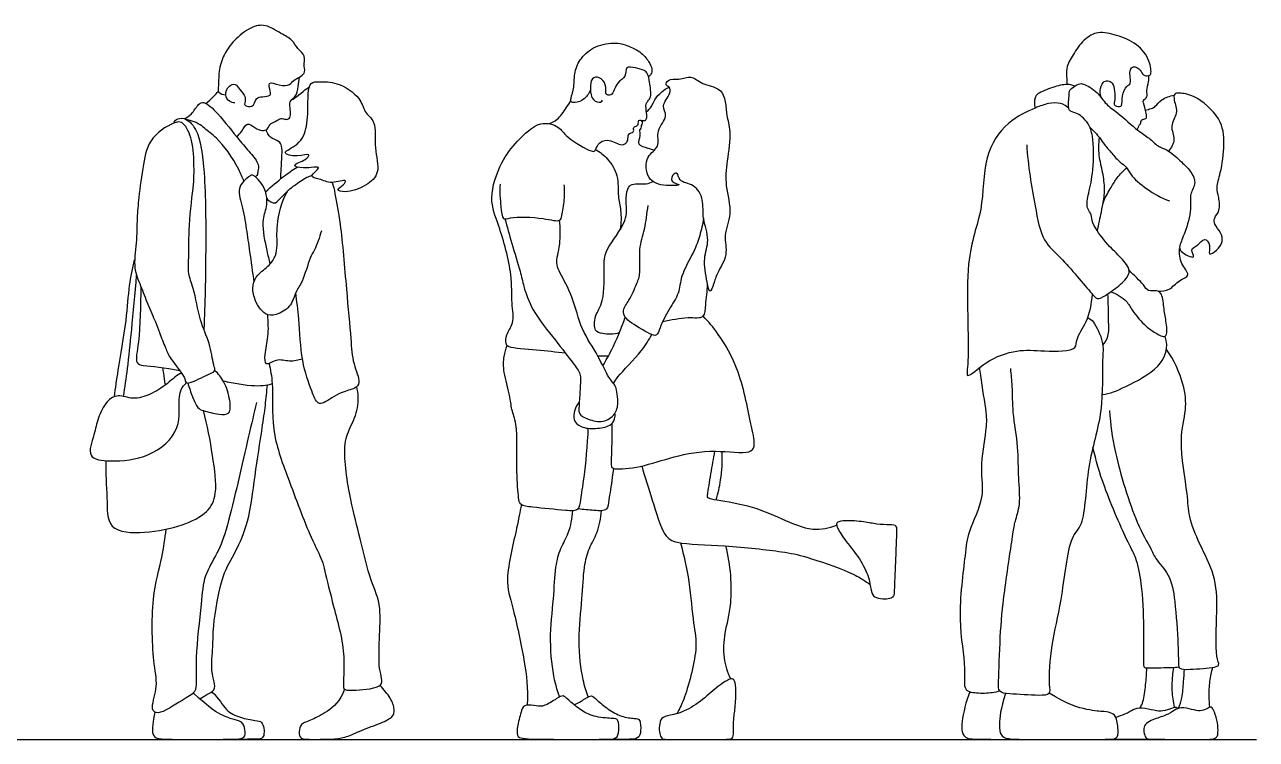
# Model space of a CAD drawing. Header units: millimetres. Extents: x 71.6 to 121.6, y 1.1 to 34.5.
# Drawn here: x 110 to 113.129, y 17.909 to 19.724 of the extents above; entities that cross this region are included whole.
import ezdxf

# ---------------------------------------------------------------- set-up
doc = ezdxf.new("R2010")
doc.units = ezdxf.units.MM

msp = doc.modelspace()

# ---------------------------------------------------------------- linework, layer by layer
msp.add_lwpolyline([(107.9471, 17.9088), (113.1287, 17.9088)])
for points, knots in [([(110.534, 19.5253), (110.5292, 19.5255), (110.5189, 19.5278), (110.5065, 19.5453), (110.5173, 19.5702), (110.5362, 19.5752), (110.5452, 19.5584), (110.564, 19.5419), (110.5572, 19.5221), (110.5607, 19.5183), (110.5812, 19.5111), (110.586, 19.54), (110.6035, 19.5402), (110.6252, 19.543), (110.6245, 19.5543), (110.6153, 19.583), (110.6471, 19.5681), (110.6749, 19.5692), (110.681, 19.5841), (110.7162, 19.5977), (110.7072, 19.6188), (110.7149, 19.6459), (110.6919, 19.6622), (110.6804, 19.6868), (110.65, 19.7009), (110.6121, 19.7266), (110.5729, 19.7187), (110.5306, 19.6846), (110.5079, 19.6524), (110.4916, 19.6121), (110.4933, 19.5709), (110.489, 19.5511), (110.5044, 19.5459), (110.5107, 19.5457)], [0, 0, 0, 0, 0.215954, 0.460806, 0.739791, 0.958929, 1.192754, 1.471735, 1.707113, 1.825563, 2.052435, 2.319403, 2.546795, 2.794054, 2.970459, 3.22555, 3.507436, 3.800149, 4.018136, 4.336874, 4.579498, 4.863845, 5.147237, 5.435731, 5.761112, 6.136847, 6.482018, 6.894505, 7.252366, 7.624125, 7.988587, 8.220245, 8.466215, 8.466215, 8.466215, 8.466215]), ([(112.7349, 19.5382), (112.7327, 19.5439), (112.73, 19.5558), (112.7373, 19.5791), (112.7516, 19.5829), (112.7648, 19.5763), (112.7688, 19.5554), (112.7697, 19.5297), (112.765, 19.5186), (112.7809, 19.5152), (112.7887, 19.5181), (112.7856, 19.5442), (112.7978, 19.5679), (112.8117, 19.5738), (112.8069, 19.5951), (112.8074, 19.6093), (112.8157, 19.6205), (112.836, 19.6099), (112.8396, 19.5942), (112.8551, 19.5936), (112.8631, 19.5987), (112.8584, 19.6359), (112.8268, 19.6776), (112.7746, 19.6971), (112.7266, 19.7095), (112.6888, 19.6863), (112.6631, 19.6484), (112.6443, 19.6149), (112.6472, 19.5868), (112.6471, 19.5768), (112.6474, 19.5719)], [0, 0, 0, 0, 0.245735, 0.515901, 0.71836, 0.920123, 1.181093, 1.476714, 1.647407, 1.854476, 1.998487, 2.279194, 2.574071, 2.774957, 3.026077, 3.247162, 3.431695, 3.682192, 3.903547, 4.107732, 4.260974, 4.588765, 5.003267, 5.430741, 5.823849, 6.188529, 6.578194, 6.931776, 7.226418, 7.445933, 7.445933, 7.445933, 7.445933]), ([(111.4373, 19.5597), (111.4342, 19.5508), (111.4243, 19.5343), (111.3992, 19.524), (111.3866, 19.5274), (111.3872, 19.5391), (111.3971, 19.5662), (111.3947, 19.6045), (111.4124, 19.6405), (111.4477, 19.6721), (111.5003, 19.6793), (111.5248, 19.6732), (111.5649, 19.6573), (111.5846, 19.6315), (111.5948, 19.6127), (111.5916, 19.5976), (111.5869, 19.5935), (111.5846, 19.5918)], [0, 0, 0, 0, 0.304443, 0.595873, 0.77683, 0.949393, 1.2553, 1.610188, 1.965237, 2.356992, 2.762018, 3.054159, 3.422421, 3.749604, 4.009357, 4.22141, 4.389548, 4.389548, 4.389548, 4.389548]), ([(110.5388, 19.4383), (110.543, 19.4435), (110.5517, 19.4518), (110.5641, 19.4782), (110.5848, 19.4613), (110.602, 19.4535), (110.6177, 19.457), (110.6203, 19.4719), (110.6411, 19.4795), (110.6509, 19.4877), (110.6628, 19.4825), (110.6736, 19.4842), (110.6763, 19.5), (110.6729, 19.5169), (110.6739, 19.5322), (110.6903, 19.5409), (110.6948, 19.5673), (110.6973, 19.5827), (110.6976, 19.5908)], [0, 0, 0, 0, 0.252613, 0.521237, 0.778681, 1.031719, 1.236594, 1.440068, 1.700258, 1.897297, 2.090776, 2.260592, 2.472355, 2.714234, 2.922789, 3.151115, 3.43647, 3.716617, 3.716617, 3.716617, 3.716617]), ([(111.3737, 18.8895), (111.349, 18.8919), (111.3055, 18.8981), (111.2296, 18.9015), (111.2213, 18.9139), (111.2216, 18.9387), (111.2456, 18.9663), (111.2351, 19.02), (111.2403, 19.0898), (111.2062, 19.2139), (111.1765, 19.2806), (111.2084, 19.3773), (111.2489, 19.4262), (111.3056, 19.4824), (111.3588, 19.4665), (111.3742, 19.437), (111.4364, 19.4017), (111.4496, 19.4014), (111.4544, 19.422), (111.4808, 19.4369), (111.5117, 19.4159), (111.5283, 19.4213), (111.5336, 19.4337), (111.5318, 19.4494), (111.5491, 19.4491), (111.5457, 19.4609), (111.5486, 19.4651), (111.5591, 19.4665), (111.5586, 19.4785), (111.5618, 19.4835), (111.5744, 19.4779), (111.5812, 19.4857), (111.5799, 19.4997), (111.5764, 19.523), (111.5832, 19.5299), (111.5929, 19.5407), (111.5877, 19.5781), (111.5836, 19.5985), (111.574, 19.6096), (111.5524, 19.6133), (111.5239, 19.6205), (111.5298, 19.5887), (111.5019, 19.5807), (111.494, 19.5399), (111.4761, 19.5466), (111.4756, 19.5521), (111.4777, 19.5722), (111.4615, 19.5927), (111.4373, 19.5893), (111.4368, 19.5605), (111.4388, 19.5312), (111.4641, 19.5242), (111.4662, 19.5303), (111.4673, 19.5322)], [0, 0, 0, 0, 0.493843, 0.973332, 1.166341, 1.434317, 1.76835, 2.172523, 2.660921, 3.304998, 3.798044, 4.348928, 4.821468, 5.311884, 5.693566, 6.034563, 6.509749, 6.686786, 6.928504, 7.221792, 7.55799, 7.776006, 7.979179, 8.185071, 8.381476, 8.552786, 8.672742, 8.842393, 9.028214, 9.148148, 9.343526, 9.503797, 9.721046, 9.994178, 10.161605, 10.366411, 10.714959, 10.979724, 11.1825, 11.458213, 11.725311, 11.988963, 12.278946, 12.616585, 12.8126, 12.937518, 13.187565, 13.467703, 13.708241, 13.998185, 14.303863, 14.557059, 14.705126, 14.705126, 14.705126, 14.705126]), ([(111.6366, 19.5653), (111.6397, 19.5621), (111.6416, 19.5466), (111.6143, 19.5183), (111.6372, 19.4903), (111.6012, 19.4563), (111.6161, 19.4113), (111.5752, 19.3925), (111.5781, 19.3274), (111.6239, 19.3129), (111.6769, 19.3166), (111.6364, 19.323), (111.6471, 19.3461), (111.6597, 19.3489), (111.6606, 19.323), (111.7033, 19.3204), (111.7262, 19.2777), (111.7199, 19.2324), (111.7421, 19.1762), (111.7216, 19.131), (111.7324, 19.0752), (111.7401, 19.037), (111.7513, 19.0686), (111.7584, 19.0943), (111.7888, 19.1395), (111.7723, 19.1899), (111.7998, 19.2436), (111.7776, 19.3158), (111.7835, 19.3764), (111.7957, 19.4518), (111.7818, 19.4928), (111.7816, 19.5276), (111.7685, 19.565), (111.7205, 19.5703), (111.6936, 19.5973), (111.6628, 19.5822), (111.6341, 19.588), (111.6265, 19.5691), (111.6343, 19.5676), (111.6366, 19.5653)], [0, 0, 0, 0, 0.231858, 0.568861, 0.86469, 1.233343, 1.5912, 1.936662, 2.348607, 2.746467, 3.070752, 3.324398, 3.57041, 3.734473, 3.97823, 4.324939, 4.700299, 5.088268, 5.519091, 5.913463, 6.358992, 6.639904, 6.895483, 7.213319, 7.618682, 8.019672, 8.44943, 8.933686, 9.389574, 9.884141, 10.256491, 10.59166, 10.927687, 11.310637, 11.644717, 11.9627, 12.259249, 12.46427, 12.635234, 12.635234, 12.635234, 12.635234]), ([(112.8251, 19.458), (112.8268, 19.4597), (112.83, 19.4634), (112.8305, 19.4697), (112.8362, 19.4714), (112.8341, 19.4847), (112.8521, 19.4829), (112.8482, 19.5), (112.8425, 19.5247), (112.8397, 19.532), (112.854, 19.5404), (112.8478, 19.557), (112.8568, 19.5787), (112.8553, 19.5893), (112.8547, 19.5945)], [0, 0, 0, 0, 0.154448, 0.290238, 0.413255, 0.592181, 0.788019, 0.999184, 1.295999, 1.440364, 1.644495, 1.870614, 2.143996, 2.371448, 2.371448, 2.371448, 2.371448]), ([(110.7295, 19.3406), (110.7286, 19.3357), (110.7525, 19.3324), (110.7762, 19.3175), (110.8217, 19.334), (110.8095, 19.3159), (110.7884, 19.304), (110.8186, 19.2959), (110.8677, 19.3132), (110.9055, 19.3482), (110.8858, 19.4104), (110.8952, 19.4774), (110.8607, 19.5016), (110.8543, 19.5405), (110.7946, 19.5797), (110.7511, 19.5785), (110.7211, 19.5797), (110.719, 19.5263), (110.7194, 19.4665), (110.7005, 19.4188), (110.6456, 19.398), (110.6925, 19.3862), (110.7286, 19.3993), (110.7137, 19.3785), (110.6734, 19.3674), (110.708, 19.3561), (110.7652, 19.3686), (110.7306, 19.3462), (110.7295, 19.3406)], [0, 0, 0, 0, 0.255505, 0.585682, 0.917173, 1.110345, 1.349148, 1.593327, 2.011757, 2.390965, 2.834988, 3.289147, 3.626769, 3.970166, 4.43344, 4.811844, 5.077485, 5.457619, 5.909578, 6.316722, 6.660987, 6.976544, 7.285689, 7.502774, 7.814763, 8.088771, 8.439812, 8.728332, 8.728332, 8.728332, 8.728332]), ([(110.6778, 19.533), (110.6803, 19.534), (110.6877, 19.538), (110.7092, 19.5569), (110.7185, 19.563), (110.7232, 19.5661)], [0.0700553, 0.0700553, 0.0700553, 0.0700553, 0.1947062, 0.4113328, 0.6441062, 0.6441062, 0.6441062, 0.6441062]), ([(111.5794, 19.5024), (111.5823, 19.5047), (111.5885, 19.5114), (111.5946, 19.5201), (111.5999, 19.5342), (111.6175, 19.5546), (111.6299, 19.5621), (111.6366, 19.5653)], [2.181426, 2.181426, 2.181426, 2.181426, 2.332338, 2.531876, 2.751295, 3.045505, 3.315357, 3.315357, 3.315357, 3.315357]), ([(112.5453, 19.4188), (112.548, 19.3668), (112.5656, 19.2682), (112.5835, 19.1728), (112.6359, 19.1321), (112.7108, 19.0387), (112.7274, 19.0243), (112.7539, 19.0419), (112.7879, 19.0659), (112.8146, 19.098), (112.7836, 19.1342), (112.7516, 19.1625), (112.7092, 19.2187), (112.7119, 19.2411), (112.695, 19.2583), (112.7034, 19.2992), (112.7159, 19.3536), (112.7154, 19.4394), (112.7036, 19.4713), (112.6858, 19.4907), (112.671, 19.5004), (112.6469, 19.5035), (112.6545, 19.5428), (112.651, 19.5583), (112.6771, 19.5749), (112.6904, 19.5745), (112.7267, 19.5535), (112.7458, 19.5198), (112.7779, 19.5011), (112.8268, 19.454), (112.8561, 19.4374), (112.8781, 19.4136), (112.9067, 19.4055), (112.9386, 19.3748), (112.9606, 19.3547), (112.9783, 19.3223), (112.9574, 19.2937), (112.9657, 19.2546), (112.9483, 19.1973), (112.9334, 19.1641), (112.9327, 19.1465), (112.9797, 19.1245), (112.9576, 19.1555), (112.9821, 19.1616), (112.9957, 19.1862), (113.0149, 19.1643), (113.0036, 19.1348), (113.0305, 19.1513), (113.0447, 19.1728), (113.0394, 19.1959), (113.0215, 19.2164), (113.0205, 19.2337), (113.038, 19.2522), (113.0337, 19.2854), (113.0257, 19.311), (113.0393, 19.3496), (113.0493, 19.4216), (113.0418, 19.4873), (112.9745, 19.5455), (112.9355, 19.5504), (112.9188, 19.5498), (112.919, 19.53), (112.9318, 19.4983), (112.9061, 19.467), (112.9262, 19.432), (112.9122, 19.4112), (112.9053, 19.4029)], [0, 0, 0, 0, 0.71615, 1.258085, 1.733309, 2.355164, 2.593394, 2.89082, 3.275973, 3.612366, 3.969833, 4.368768, 4.837467, 5.095325, 5.351339, 5.70271, 6.147137, 6.674926, 7.006618, 7.289606, 7.531897, 7.777948, 8.112442, 8.340586, 8.634875, 8.843746, 9.202605, 9.556818, 9.907022, 10.376687, 10.715163, 11.027703, 11.338434, 11.714419, 12.036363, 12.360249, 12.676651, 13.03225, 13.478807, 13.820552, 14.048194, 14.377888, 14.617199, 14.872219, 15.141165, 15.397847, 15.659069, 15.912124, 16.207947, 16.475793, 16.770609, 16.992579, 17.268383, 17.590962, 17.88245, 18.240405, 18.728214, 19.192161, 19.716795, 20.071048, 20.270366, 20.497317, 20.825401, 21.164357, 21.500598, 21.827973, 21.827973, 21.827973, 21.827973]), ([(112.6673, 19.5681), (112.6609, 19.5702), (112.6466, 19.5741), (112.6118, 19.5658), (112.5729, 19.55), (112.5652, 19.5388), (112.5636, 19.5202), (112.5664, 19.5121)], [0, 0, 0, 0, 0.258384, 0.60593, 0.972247, 1.176554, 1.467102, 1.467102, 1.467102, 1.467102]), ([(110.4056, 19.4849), (110.4121, 19.4884), (110.4252, 19.4955), (110.4398, 19.5227), (110.4572, 19.5302), (110.4941, 19.4965), (110.5428, 19.4318), (110.5713, 19.4009), (110.5964, 19.3703), (110.5919, 19.3525), (110.5918, 19.3431), (110.5876, 19.3384), (110.5863, 19.3371)], [0, 0, 0, 0, 0.267179, 0.575405, 0.788267, 1.170182, 1.689718, 2.069565, 2.409293, 2.638614, 2.830703, 2.903943, 2.903943, 2.903943, 2.903943]), ([(110.4602, 19.5239), (110.4671, 19.5293), (110.4801, 19.5412), (110.4882, 19.5503), (110.4921, 19.5549)], [0, 0, 0, 0, 0.2910157, 0.5332204, 0.5332204, 0.5332204, 0.5332204]), ([(111.3315, 19.4726), (111.3391, 19.4751), (111.3547, 19.4811), (111.3724, 19.5082), (111.3838, 19.5252), (111.3875, 19.5303)], [0, 0, 0, 0, 0.2811613, 0.6170345, 0.8037718, 0.8037718, 0.8037718, 0.8037718]), ([(112.652, 19.5118), (112.6461, 19.5171), (112.6321, 19.5268), (112.5987, 19.5245), (112.5649, 19.5124), (112.4907, 19.4773), (112.4334, 19.3894), (112.4371, 19.2476), (112.3833, 19.1338), (112.4028, 18.8767), (112.3869, 18.8173), (112.4436, 18.8732), (112.5206, 18.9003), (112.5884, 18.8948), (112.6733, 18.8927), (112.6696, 18.9291), (112.7022, 18.9695), (112.7103, 19.0155), (112.7122, 19.0391)], [0, 0, 0, 0, 0.2794, 0.597315, 0.94119, 1.44719, 2.027787, 2.675258, 3.337935, 4.145626, 4.486198, 4.945955, 5.478001, 5.97201, 6.527987, 6.773899, 7.182557, 7.665405, 7.665405, 7.665405, 7.665405]), ([(112.8466, 19.5071), (112.8518, 19.5077), (112.8621, 19.5109), (112.873, 19.5158), (112.8877, 19.5358), (112.9089, 19.543), (112.9199, 19.5447)], [0, 0, 0, 0, 0.227337, 0.422406, 0.699039, 1.029962, 1.029962, 1.029962, 1.029962]), ([(110.4286, 19.3188), (110.4262, 19.2919), (110.4152, 19.215), (110.418, 19.134), (110.4133, 19.0915), (110.4311, 19.0535), (110.4433, 18.9719), (110.4703, 18.9181), (110.4783, 18.8623), (110.486, 18.8428), (110.4645, 18.836), (110.4228, 18.8132), (110.4077, 18.8135), (110.4073, 18.8314), (110.3687, 18.875), (110.358, 18.902), (110.3413, 18.9427), (110.3324, 18.9692), (110.3114, 19.0146), (110.295, 19.0608), (110.2745, 19.1059), (110.2846, 19.1695), (110.2849, 19.2329), (110.2895, 19.2854), (110.3004, 19.3699), (110.3154, 19.4388), (110.3823, 19.4802), (110.4058, 19.4751), (110.4289, 19.4291), (110.4301, 19.3624), (110.4301, 19.3365), (110.4286, 19.3188)], [0, 0, 0, 0, 0.578339, 1.097337, 1.451843, 1.812073, 2.322913, 2.777453, 3.198057, 3.422099, 3.66835, 4.068134, 4.254632, 4.467071, 4.89327, 5.216344, 5.580687, 5.88626, 6.281869, 6.68375, 7.075155, 7.526293, 7.975765, 8.389982, 8.909972, 9.390674, 9.865398, 10.111564, 10.500976, 10.96253, 11.343619, 11.343619, 11.343619, 11.343619]), ([(110.3784, 19.4739), (110.3799, 19.4774), (110.3841, 19.485), (110.4078, 19.4891), (110.4438, 19.4563), (110.4595, 19.3401), (110.4604, 19.1464), (110.458, 19.0165), (110.455, 18.9501)], [0, 0, 0, 0, 0.190696, 0.441325, 0.800874, 1.401344, 2.19959, 2.999735, 2.999735, 2.999735, 2.999735]), ([(110.5568, 19.3269), (110.5531, 19.3348), (110.5362, 19.3766), (110.4912, 19.4357), (110.4568, 19.4592), (110.439, 19.4768), (110.4098, 19.4833)], [3.499709, 3.499709, 3.499709, 3.499709, 3.703633, 4.295197, 4.656495, 4.991548, 4.991548, 4.991548, 4.991548]), ([(111.5989, 19.4046), (111.5938, 19.4061), (111.5855, 19.4102), (111.5522, 19.4169), (111.5671, 19.4421), (111.5605, 19.4558), (111.5677, 19.4605), (111.5654, 19.4679), (111.5709, 19.4732), (111.5685, 19.4784), (111.5669, 19.4808), (111.5666, 19.4812)], [0, 0, 0, 0, 0.228984, 0.519462, 0.78761, 0.995891, 1.13967, 1.28633, 1.432845, 1.582691, 1.612859, 1.612859, 1.612859, 1.612859]), ([(112.7056, 19.4637), (112.7146, 19.4552), (112.7315, 19.4366), (112.7421, 19.4191), (112.7616, 19.3975), (112.7813, 19.3738), (112.8001, 19.3637), (112.8076, 19.3408), (112.8513, 19.3038), (112.8875, 19.2841), (112.9077, 19.2763)], [0, 0, 0, 0, 0.350126, 0.610566, 0.917578, 1.238208, 1.491564, 1.758955, 2.184854, 2.646483, 2.646483, 2.646483, 2.646483]), ([(110.6504, 19.3326), (110.6507, 19.341), (110.6511, 19.3575), (110.6539, 19.3915), (110.6537, 19.415), (110.6467, 19.4297), (110.6216, 19.435), (110.6155, 19.45), (110.6135, 19.4571)], [0, 0, 0, 0, 0.28412, 0.616218, 0.889991, 1.103156, 1.37552, 1.642117, 1.642117, 1.642117, 1.642117]), ([(112.7388, 19.2673), (112.7414, 19.2798), (112.7446, 19.3057), (112.7392, 19.3491), (112.7274, 19.3916), (112.7283, 19.4222), (112.7299, 19.4372)], [0, 0, 0, 0, 0.355607, 0.732686, 1.113479, 1.498836, 1.498836, 1.498836, 1.498836]), ([(111.4503, 19.4071), (111.4614, 19.4006), (111.482, 19.384), (111.51, 19.3415), (111.5052, 19.2876), (111.516, 19.2532), (111.5148, 19.2201), (111.513, 19.2041)], [0, 0, 0, 0, 0.356701, 0.757089, 1.169265, 1.514571, 1.91248, 1.91248, 1.91248, 1.91248]), ([(110.6238, 19.1165), (110.6207, 19.1278), (110.6157, 19.1494), (110.5997, 19.2248), (110.6173, 19.2601), (110.6146, 19.3107), (110.5796, 19.3453), (110.5716, 19.3393), (110.5364, 19.3138), (110.5536, 19.2635), (110.5632, 19.2049), (110.5713, 19.1465), (110.5785, 19.0953), (110.5821, 19.0696)], [0, 0, 0, 0, 0.335794, 0.820579, 1.17679, 1.574604, 1.942535, 2.096756, 2.438329, 2.832815, 3.272931, 3.710327, 4.210513, 4.210513, 4.210513, 4.210513]), ([(110.7535, 19.2001), (110.749, 19.1838), (110.7369, 19.1506), (110.7234, 19.1327), (110.7069, 19.0696), (110.6867, 19.0455), (110.6769, 19.0049), (110.6393, 18.9862), (110.6082, 18.983), (110.5794, 19.0302), (110.5783, 19.0632), (110.5899, 19.0903), (110.6227, 19.1115), (110.6382, 19.1373), (110.6426, 19.1657), (110.6375, 19.2143), (110.6586, 19.2979), (110.6847, 19.3146), (110.7098, 19.3343), (110.7253, 19.3396), (110.7295, 19.3406)], [0, 0, 0, 0, 0.403907, 0.685056, 1.130172, 1.457484, 1.807615, 2.162649, 2.458231, 2.858364, 3.183221, 3.479971, 3.830415, 4.13552, 4.427323, 4.831473, 5.34692, 5.658705, 6.00644, 6.13759, 6.13759, 6.13759, 6.13759]), ([(110.6117, 19.2991), (110.6262, 19.3129), (110.6552, 19.3374), (110.6813, 19.3554), (110.6922, 19.3623)], [0, 0, 0, 0, 0.4397155, 0.7916842, 0.7916842, 0.7916842, 0.7916842]), ([(112.7246, 19.2002), (112.7279, 19.216), (112.7357, 19.2475), (112.7395, 19.278), (112.7602, 19.3108), (112.7742, 19.3355), (112.7906, 19.3529), (112.7994, 19.3605)], [0, 0, 0, 0, 0.399271, 0.719298, 1.068058, 1.377515, 1.716264, 1.716264, 1.716264, 1.716264]), ([(110.7806, 19.3234), (110.784, 19.3153), (110.7902, 19.2837), (110.8039, 19.2136), (110.8164, 19.0532), (110.8289, 18.9295), (110.8316, 18.8658), (110.8549, 18.8159), (110.8383, 18.7977), (110.8025, 18.7924), (110.7624, 18.7633), (110.7427, 18.7595), (110.7265, 18.7981), (110.7014, 18.8705), (110.6975, 18.9766), (110.6911, 19.0209), (110.6884, 19.0431)], [6.750197, 6.750197, 6.750197, 6.750197, 6.989467, 7.494754, 8.22235, 8.859529, 9.314715, 9.710063, 9.95147, 10.293174, 10.693578, 10.910638, 11.243366, 11.751789, 12.335471, 12.800481, 12.800481, 12.800481, 12.800481]), ([(111.2077, 19.3188), (111.2059, 19.3), (111.209, 19.2659), (111.2126, 19.2257), (111.2366, 19.2372), (111.3145, 19.2346), (111.3611, 19.2214), (111.3641, 19.2405), (111.3724, 19.2806), (111.3716, 19.3048), (111.3706, 19.3175)], [0, 0, 0, 0, 0.432129, 0.750451, 0.99163, 1.513073, 1.885089, 2.091478, 2.457628, 2.81124, 2.81124, 2.81124, 2.81124]), ([(111.5103, 18.941), (111.497, 18.9365), (111.4688, 18.9382), (111.4454, 18.9446), (111.4471, 18.9875), (111.4744, 19.0201), (111.4706, 19.1145), (111.4739, 19.1533), (111.5338, 19.2244), (111.5262, 19.2713), (111.5294, 19.3066), (111.5415, 19.3225), (111.5801, 19.3169), (111.5906, 19.3229), (111.5962, 19.3254)], [0, 0, 0, 0, 0.372164, 0.62838, 0.964924, 1.344673, 1.884363, 2.256904, 2.786074, 3.179122, 3.50862, 3.741995, 4.084011, 4.328316, 4.328316, 4.328316, 4.328316]), ([(110.6148, 19.2827), (110.6181, 19.2781), (110.6281, 19.2717), (110.6382, 19.2698), (110.651, 19.2858), (110.662, 19.2951), (110.6677, 19.3003)], [0, 0, 0, 0, 0.2345056, 0.4022776, 0.6464432, 0.9192943, 0.9192943, 0.9192943, 0.9192943]), ([(111.7245, 19.2325), (111.7222, 19.2178), (111.715, 19.1877), (111.7005, 19.1462), (111.6649, 19.0865), (111.664, 19.0411), (111.6358, 19.0019), (111.614, 18.9569), (111.607, 18.9336), (111.5909, 18.9351), (111.5416, 18.9661), (111.5247, 18.9789), (111.5177, 18.9997), (111.5367, 19.0244), (111.5549, 19.0657), (111.5657, 19.0941), (111.5586, 19.1553), (111.5761, 19.204), (111.5809, 19.2448), (111.5833, 19.2649)], [0, 0, 0, 0, 0.383164, 0.768315, 1.240201, 1.620509, 2.015097, 2.426916, 2.683894, 2.884116, 3.322207, 3.59425, 3.832945, 4.146088, 4.530277, 4.848014, 5.285381, 5.702508, 6.148808, 6.148808, 6.148808, 6.148808]), ([(111.2196, 19.2306), (111.2253, 19.2099), (111.2361, 19.1701), (111.2596, 19.098), (111.2667, 19.0584), (111.2886, 18.9954), (111.3474, 18.9239), (111.3912, 18.8666), (111.4135, 18.8376), (111.4107, 18.8061), (111.4095, 18.7679), (111.4049, 18.7334), (111.428, 18.7226), (111.4646, 18.7112), (111.4984, 18.7292), (111.5088, 18.759), (111.5053, 18.785), (111.502, 18.807), (111.4808, 18.8287), (111.4574, 18.8851), (111.4112, 18.9495), (111.3951, 19.0303), (111.3606, 19.0915), (111.3501, 19.1126), (111.3533, 19.141), (111.3602, 19.1632), (111.3611, 19.2079), (111.3587, 19.2271)], [0, 0, 0, 0, 0.460318, 0.95197, 1.315841, 1.772751, 2.333041, 2.822117, 3.153672, 3.463933, 3.827569, 4.144954, 4.410941, 4.761763, 5.099495, 5.410631, 5.702409, 5.963368, 6.267455, 6.711467, 7.223292, 7.750926, 8.222768, 8.495478, 8.78545, 9.079469, 9.436637, 9.436637, 9.436637, 9.436637]), ([(112.8788, 19.0469), (112.8883, 19.0468), (112.9094, 19.0483), (112.93, 19.0754), (112.9651, 19.0864), (112.933, 19.1174), (112.9333, 19.1427), (112.9338, 19.1557)], [0, 0, 0, 0, 0.306352, 0.642191, 0.931958, 1.25659, 1.613805, 1.613805, 1.613805, 1.613805]), ([(110.2276, 18.779), (110.2309, 18.8016), (110.2368, 18.8463), (110.2597, 18.9729), (110.2641, 19.0594), (110.2741, 19.1049), (110.2792, 19.1264)], [0, 0, 0, 0, 0.469078, 1.108842, 1.643891, 2.106358, 2.106358, 2.106358, 2.106358]), ([(110.251, 18.7797), (110.2547, 18.8033), (110.262, 18.8521), (110.272, 18.9516), (110.2804, 19.0411), (110.2842, 19.087)], [0, 0, 0, 0, 0.479863, 1.045181, 1.71146, 1.71146, 1.71146, 1.71146]), ([(112.7588, 19.0456), (112.7734, 19.041), (112.8016, 19.0233), (112.8113, 18.9975), (112.8484, 18.9559), (112.8694, 18.9432), (112.9041, 18.9217), (112.9, 18.9701), (112.8935, 18.9996), (112.891, 19.0397), (112.8758, 19.0504), (112.8522, 19.0454), (112.8424, 19.0652), (112.8175, 19.0878), (112.8052, 19.1001)], [0, 0, 0, 0, 0.387972, 0.69497, 1.110514, 1.420877, 1.71355, 2.044777, 2.391628, 2.740399, 2.967061, 3.22427, 3.4749, 3.888409, 3.888409, 3.888409, 3.888409]), ([(110.2953, 19.0582), (110.2937, 19.0116), (110.2935, 18.926), (110.2781, 18.8623), (110.3063, 18.8577), (110.3555, 18.8529), (110.3939, 18.8453)], [0, 0, 0, 0, 0.670471, 1.083056, 1.324338, 1.870543, 1.870543, 1.870543, 1.870543]), ([(111.6207, 18.9699), (111.642, 18.9741), (111.6812, 18.9837), (111.73, 18.9753), (111.7284, 19.0157), (111.7344, 19.0472), (111.7346, 19.0645)], [0, 0, 0, 0, 0.46227, 0.817099, 1.131603, 1.544102, 1.544102, 1.544102, 1.544102]), ([(112.7385, 18.9099), (112.7441, 18.9167), (112.7553, 18.933), (112.7524, 18.9757), (112.7529, 19.0184), (112.7514, 19.0404)], [0, 0, 0, 0, 0.294862, 0.662925, 1.129564, 1.129564, 1.129564, 1.129564]), ([(110.7056, 18.8747), (110.6948, 18.8718), (110.6724, 18.8659), (110.6399, 18.8778), (110.6096, 18.8528), (110.6096, 18.891), (110.6201, 18.9316), (110.6189, 18.9686), (110.6171, 18.9869)], [0, 0, 0, 0, 0.328898, 0.658523, 0.946878, 1.226149, 1.60973, 2.030881, 2.030881, 2.030881, 2.030881]), ([(111.4685, 18.8576), (111.4766, 18.8711), (111.4924, 18.8983), (111.5161, 18.9529), (111.5254, 18.9811)], [0, 0, 0, 0, 0.3932822, 0.9335406, 0.9335406, 0.9335406, 0.9335406]), ([(111.4916, 18.7112), (111.4908, 18.6849), (111.4918, 18.636), (111.4875, 18.6011), (111.5007, 18.5932), (111.5696, 18.6001), (111.6494, 18.6288), (111.7487, 18.6468), (111.8394, 18.6316), (111.8576, 18.6541), (111.8438, 18.7082), (111.8196, 18.8443), (111.7649, 18.9371), (111.7373, 18.9691), (111.7233, 18.9834)], [0, 0, 0, 0, 0.5085, 0.8256, 1.00999, 1.468367, 2.011222, 2.600103, 3.128937, 3.379566, 3.786231, 4.470147, 5.065758, 5.509534, 5.509534, 5.509534, 5.509534]), ([(112.7006, 18.9804), (112.7057, 18.977), (112.7171, 18.9708), (112.7427, 18.9146), (112.7357, 18.8713), (112.7417, 18.7349), (112.6958, 18.6094), (112.6939, 18.4515), (112.6502, 18.4245), (112.6351, 18.2551), (112.6064, 18.1566), (112.5999, 18.0519), (112.6067, 18.0214), (112.5724, 18.0195), (112.5044, 18.0242), (112.4723, 18.0273), (112.4743, 18.0611), (112.4773, 18.1762), (112.4872, 18.2788), (112.5101, 18.4292), (112.515, 18.4618), (112.5312, 18.5075), (112.523, 18.575), (112.5253, 18.6507), (112.5087, 18.7378), (112.5097, 18.8039), (112.5063, 18.8353), (112.5047, 18.8504)], [0, 0, 0, 0, 0.24534, 0.672303, 1.060959, 1.708865, 2.406596, 3.092056, 3.476658, 4.195325, 4.818823, 5.391928, 5.663786, 5.95967, 6.450467, 6.74281, 7.033498, 7.638547, 8.263873, 8.954505, 9.285051, 9.665694, 10.136397, 10.640469, 11.181801, 11.646138, 12.033413, 12.033413, 12.033413, 12.033413]), ([(111.4955, 18.8127), (111.4992, 18.8185), (111.5051, 18.8306), (111.5705, 18.896), (111.5846, 18.9224), (111.5929, 18.9367)], [0, 0, 0, 0, 0.259106, 0.796095, 1.200073, 1.200073, 1.200073, 1.200073]), ([(112.7368, 18.7847), (112.7569, 18.7863), (112.796, 18.8041), (112.8909, 18.8519), (112.9066, 18.9039), (112.8966, 18.9323)], [0, 0, 0, 0, 0.446211, 0.987546, 1.524883, 1.524883, 1.524883, 1.524883]), ([(111.4308, 18.6989), (111.429, 18.6573), (111.422, 18.5768), (111.4113, 18.521), (111.4091, 18.4879), (111.3705, 18.4899), (111.2937, 18.4981), (111.2574, 18.5022), (111.2539, 18.5258), (111.2481, 18.5902), (111.2531, 18.7081), (111.2357, 18.745), (111.2335, 18.7837), (111.2153, 18.8399), (111.2164, 18.8809), (111.222, 18.9), (111.2255, 18.9087)], [0, 0, 0, 0, 0.640566, 1.075562, 1.359909, 1.682507, 2.203517, 2.526491, 2.765922, 3.233283, 3.859413, 4.217423, 4.56565, 5.007379, 5.372864, 5.67768, 5.67768, 5.67768, 5.67768]), ([(112.7556, 18.7438), (112.7585, 18.7081), (112.7654, 18.6399), (112.8196, 18.4616), (112.8597, 18.3973), (112.8712, 18.3671), (112.9111, 18.3263), (112.9228, 18.2588), (112.9299, 18.1538), (112.9307, 18.1027), (112.932, 18.0866), (112.9619, 18.0859), (113.02, 18.091), (113.0369, 18.0964), (113.0223, 18.1238), (113.0305, 18.2369), (113.0262, 18.3261), (112.9842, 18.4025), (112.9557, 18.4754), (112.9552, 18.5329), (112.9292, 18.6687), (112.9528, 18.7439), (112.946, 18.8126), (112.9195, 18.8729), (112.9003, 18.899)], [0, 0, 0, 0, 0.594139, 1.374748, 1.865617, 2.179285, 2.592633, 3.070835, 3.669225, 4.073474, 4.263499, 4.557985, 5.008945, 5.207776, 5.480084, 6.089502, 6.644375, 7.174048, 7.6682, 8.109726, 8.77549, 9.283778, 9.748351, 10.313902, 10.313902, 10.313902, 10.313902]), ([(110.3987, 18.8384), (110.3983, 18.8384), (110.389, 18.8366), (110.3611, 18.8094), (110.3202, 18.7844), (110.2754, 18.7698), (110.249, 18.7816), (110.2376, 18.7811), (110.227, 18.7806), (110.206, 18.7679), (110.1844, 18.7241), (110.1783, 18.6844), (110.1536, 18.621), (110.2243, 18.6134), (110.3167, 18.6214), (110.4022, 18.6929), (110.3875, 18.7764), (110.4014, 18.8077), (110.4083, 18.8105), (110.4096, 18.8147), (110.4098, 18.8154)], [4.433844, 4.433844, 4.433844, 4.433844, 4.453328, 4.826697, 5.233846, 5.613056, 5.961188, 5.961188, 5.961188, 6.282304, 6.668545, 7.047411, 7.454976, 7.863292, 8.422759, 8.988862, 9.492553, 9.799373, 9.968251, 9.998403, 9.998403, 9.998403, 9.998403]), ([(110.3572, 18.8089), (110.3559, 18.8188), (110.353, 18.8385), (110.3514, 18.8479), (110.3507, 18.8526)], [0, 0, 0, 0, 0.3098784, 0.5242895, 0.5242895, 0.5242895, 0.5242895]), ([(110.4142, 18.8138), (110.4175, 18.8018), (110.4258, 18.78), (110.4378, 18.7495), (110.4543, 18.7432), (110.492, 18.7331), (110.5237, 18.7333), (110.5223, 18.7719), (110.5084, 18.8176), (110.4917, 18.8372), (110.4827, 18.8459)], [0, 0, 0, 0, 0.346185, 0.657274, 0.887292, 1.246153, 1.530114, 1.845835, 2.243235, 2.591136, 2.591136, 2.591136, 2.591136]), ([(110.6209, 18.8635), (110.6241, 18.8465), (110.6323, 18.8119), (110.6245, 18.69), (110.6682, 18.575), (110.7231, 18.426), (110.756, 18.3648), (110.7624, 18.3341), (110.7854, 18.2412), (110.8175, 18.1265), (110.8069, 18.0454), (110.8132, 18.0326), (110.842, 18.0334), (110.9199, 18.0398), (110.8912, 18.0929), (110.9125, 18.2459), (110.8771, 18.3087), (110.8521, 18.4227), (110.8267, 18.5126), (110.8055, 18.6518), (110.8258, 18.6992), (110.8501, 18.7505), (110.8472, 18.7871), (110.8434, 18.8046)], [0, 0, 0, 0, 0.407853, 1.015836, 1.663911, 2.382241, 2.838583, 3.143781, 3.687928, 4.335854, 4.826075, 4.998273, 5.298044, 5.749398, 6.115647, 6.811883, 7.305234, 7.896892, 8.47217, 9.1296, 9.53398, 9.948888, 10.36376, 10.36376, 10.36376, 10.36376]), ([(112.4768, 18.0311), (112.4642, 18.0278), (112.4398, 18.0243), (112.4006, 18.0267), (112.3846, 18.0393), (112.3933, 18.0966), (112.3676, 18.2127), (112.3904, 18.375), (112.3951, 18.4359), (112.4418, 18.5248), (112.4247, 18.5946), (112.4439, 18.6926), (112.4446, 18.7387), (112.431, 18.8082), (112.4267, 18.8467), (112.4261, 18.8533)], [0, 0, 0, 0, 0.357798, 0.708993, 0.934143, 1.336647, 1.978994, 2.707092, 3.165006, 3.711601, 4.203652, 4.761031, 5.159243, 5.716316, 5.834754, 5.834754, 5.834754, 5.834754]), ([(110.4446, 18.0114), (110.4507, 18.0148), (110.4615, 18.0228), (110.484, 18.0325), (110.4822, 18.0565), (110.4721, 18.0839), (110.479, 18.1468), (110.4775, 18.196), (110.4984, 18.3265), (110.537, 18.3841), (110.571, 18.4646), (110.5839, 18.5765), (110.603, 18.6968), (110.6114, 18.7559), (110.6149, 18.7917), (110.6163, 18.8088)], [0, 0, 0, 0, 0.260218, 0.523571, 0.775886, 1.085531, 1.522232, 1.939615, 2.578284, 3.058269, 3.572224, 4.184841, 4.811245, 5.248295, 5.654934, 5.654934, 5.654934, 5.654934]), ([(110.5039, 18.8196), (110.5181, 18.8163), (110.5633, 18.8069), (110.6099, 18.8059), (110.623, 18.8105), (110.6286, 18.8123)], [2.3738038, 2.3738038, 2.3738038, 2.3738038, 2.5746643, 3.0391261, 3.2777505, 3.2777505, 3.2777505, 3.2777505]), ([(110.2061, 18.6166), (110.2043, 18.5852), (110.2115, 18.5267), (110.2059, 18.4354), (110.3095, 18.4308), (110.3979, 18.4497), (110.4662, 18.4822), (110.4912, 18.5349), (110.477, 18.6331), (110.4643, 18.7063), (110.4542, 18.7437)], [0, 0, 0, 0, 0.550314, 1.035198, 1.55338, 2.112305, 2.588367, 2.995502, 3.551295, 4.162317, 4.162317, 4.162317, 4.162317]), ([(110.589, 18.7647), (110.5819, 18.7348), (110.5684, 18.6801), (110.5174, 18.4514), (110.4921, 18.3847), (110.4534, 18.3234), (110.4488, 18.2525), (110.4329, 18.1192), (110.4364, 18.0584), (110.4346, 18.0268), (110.3995, 18.0093), (110.3408, 17.9682), (110.3178, 17.9862), (110.3399, 18.0413), (110.3257, 18.1009), (110.319, 18.2673), (110.35, 18.3683), (110.356, 18.4188), (110.3594, 18.4425)], [0, 0, 0, 0, 0.544154, 1.400187, 1.895619, 2.349351, 2.834008, 3.494716, 3.939438, 4.225078, 4.577889, 5.047327, 5.281645, 5.684849, 6.13955, 6.866591, 7.45771, 7.938177, 7.938177, 7.938177, 7.938177]), ([(111.4086, 18.7653), (111.4034, 18.7593), (111.3957, 18.7453), (111.3921, 18.7194), (111.4131, 18.6991), (111.4497, 18.6974), (111.4871, 18.7027), (111.5, 18.7217), (111.4999, 18.7322), (111.499, 18.737)], [0, 0, 0, 0, 0.279457, 0.558757, 0.845132, 1.192235, 1.539637, 1.796157, 2.015212, 2.015212, 2.015212, 2.015212]), ([(112.9323, 18.0922), (112.9258, 18.0915), (112.9137, 18.0898), (112.8605, 18.09), (112.8421, 18.0883), (112.8432, 18.1131), (112.8435, 18.196), (112.8394, 18.301), (112.8243, 18.3705), (112.8013, 18.4089), (112.7382, 18.5538), (112.7218, 18.6162), (112.7134, 18.6502)], [0, 0, 0, 0, 0.254567, 0.673684, 0.891203, 1.130878, 1.655459, 2.261701, 2.726825, 3.112325, 3.819222, 4.40706, 4.40706, 4.40706, 4.40706]), ([(111.7524, 18.6407), (111.7488, 18.6216), (111.7425, 18.5872), (111.7343, 18.5328), (111.7326, 18.5221), (111.7547, 18.5167), (111.8418, 18.5051), (111.9206, 18.4701), (112.0001, 18.4349), (112.0432, 18.4458), (112.0625, 18.4529)], [0, 0, 0, 0, 0.437229, 0.853456, 1.010413, 1.248319, 1.782984, 2.33412, 2.856024, 3.305703, 3.305703, 3.305703, 3.305703]), ([(111.7567, 18.5172), (111.7615, 18.5338), (111.7694, 18.5677), (111.7726, 18.616), (111.7716, 18.6401)], [0, 0, 0, 0, 0.4131523, 0.8998185, 0.8998185, 0.8998185, 0.8998185]), ([(111.4953, 18.5971), (111.4944, 18.5891), (111.4904, 18.5559), (111.4837, 18.521), (111.4815, 18.4879), (111.452, 18.4894), (111.4197, 18.4926), (111.4054, 18.494)], [0.510204, 0.510204, 0.510204, 0.510204, 0.640566, 1.075562, 1.359909, 1.682507, 1.937896, 1.937896, 1.937896, 1.937896]), ([(111.5674, 18.6031), (111.5756, 18.574), (111.5939, 18.521), (111.6202, 18.4255), (111.6594, 18.4039), (111.7807, 18.4022), (111.9234, 18.3865), (111.9826, 18.3741), (112.0925, 18.3363), (112.1279, 18.316), (112.1416, 18.3064), (112.1474, 18.3018)], [0, 0, 0, 0, 0.545496, 1.09592, 1.449116, 2.078497, 2.766535, 3.230483, 3.838818, 4.206373, 4.47695, 4.47695, 4.47695, 4.47695]), ([(111.2615, 18.5051), (111.2574, 18.4852), (111.2514, 18.4473), (111.2168, 18.3137), (111.2405, 18.2478), (111.2738, 18.0895), (111.278, 18.0423), (111.2767, 17.9958)], [0, 0, 0, 0, 0.446883, 1.101506, 1.584657, 2.199422, 2.876196, 2.876196, 2.876196, 2.876196]), ([(111.359, 18.0167), (111.3539, 18.0309), (111.3436, 18.0604), (111.3312, 18.1632), (111.3443, 18.2626), (111.3469, 18.3443), (111.3598, 18.3941), (111.3838, 18.4324), (111.391, 18.4704), (111.3923, 18.4895)], [0, 0, 0, 0, 0.385507, 0.960475, 1.548132, 2.062771, 2.465246, 2.845536, 3.278666, 3.278666, 3.278666, 3.278666]), ([(111.4314, 18.0167), (111.4263, 18.0309), (111.416, 18.0604), (111.4036, 18.1632), (111.4167, 18.2626), (111.4193, 18.3443), (111.4322, 18.3941), (111.4562, 18.4324), (111.4634, 18.4704), (111.4647, 18.4895)], [0, 0, 0, 0, 0.385507, 0.960475, 1.548132, 2.062771, 2.465246, 2.845536, 3.278666, 3.278666, 3.278666, 3.278666]), ([(111.666, 18.408), (111.6745, 18.3751), (111.6893, 18.3115), (111.6974, 18.2017), (111.7125, 18.1401), (111.6763, 18.0087), (111.6628, 17.986), (111.6562, 17.9739)], [0, 0, 0, 0, 0.577402, 1.164483, 1.638146, 2.287263, 2.655367, 2.655367, 2.655367, 2.655367]), ([(111.7934, 18.0624), (111.7855, 18.0792), (111.7737, 18.1152), (111.777, 18.1817), (111.8002, 18.2554), (111.7932, 18.3528), (111.7813, 18.3997)], [0, 0, 0, 0, 0.426693, 0.881728, 1.386444, 2.076758, 2.076758, 2.076758, 2.076758]), ([(112.8335, 17.989), (112.8363, 17.9941), (112.8424, 18.0046), (112.848, 18.0491), (112.8499, 18.0753), (112.8502, 18.0893)], [0, 0, 0, 0, 0.2389399, 0.6152489, 0.9864835, 0.9864835, 0.9864835, 0.9864835]), ([(112.9207, 17.9905), (112.9177, 18.0044), (112.9139, 18.0318), (112.9158, 18.0697), (112.9179, 18.0839), (112.919, 18.0908)], [0, 0, 0, 0, 0.374793, 0.7239194, 0.9869031, 0.9869031, 0.9869031, 0.9869031]), ([(112.9311, 17.9876), (112.9346, 17.9963), (112.9411, 18.0139), (112.9438, 18.0552), (112.9453, 18.076), (112.9457, 18.0867)], [0, 0, 0, 0, 0.3036365, 0.6681128, 0.9928273, 0.9928273, 0.9928273, 0.9928273]), ([(113.0105, 17.9902), (113.0095, 17.9993), (113.0082, 18.0178), (113.0098, 18.0566), (113.0149, 18.0801), (113.0182, 18.0919)], [0, 0, 0, 0, 0.301223, 0.655733, 1.002625, 1.002625, 1.002625, 1.002625]), ([(111.3958, 17.9962), (111.4043, 18), (111.4271, 18.0143), (111.4403, 18.0222), (111.4508, 18.0107), (111.4819, 17.9844), (111.5153, 17.9656), (111.5524, 17.9612), (111.5636, 17.9612), (111.566, 17.9298), (111.5599, 17.9088), (111.5312, 17.9088), (111.4952, 17.9088), (111.4588, 17.9088), (111.4588, 17.9088)], [0.902149, 0.902149, 0.902149, 0.902149, 1.036624, 1.184714, 1.332803, 1.480892, 1.628981, 1.77707, 1.925159, 2.073249, 2.221338, 2.369427, 2.517516, 2.517548, 2.517548, 2.517548, 2.517548]), ([(112.7713, 17.9649), (112.7796, 17.9676), (112.8006, 17.9744), (112.8094, 17.9814), (112.8157, 17.9845), (112.8221, 17.9875), (112.8371, 17.9914), (112.8707, 17.9823), (112.8902, 17.98), (112.9174, 17.9885), (112.9234, 17.9924), (112.9272, 17.9886), (112.9283, 17.9867)], [1.5842809, 1.5842809, 1.5842809, 1.5842809, 1.6439555, 1.7304794, 1.7304794, 1.7304794, 1.8170034, 1.9035274, 1.9900513, 2.0765753, 2.1630993, 2.2045451, 2.2045451, 2.2045451, 2.2045451]), ([(112.8959, 17.9088), (112.8959, 17.9088), (112.8809, 17.9088), (112.8348, 17.9088), (112.7674, 17.9088), (112.7501, 17.9088), (112.7471, 17.9088)], [0.9517377, 0.9517377, 0.9517377, 0.9517377, 0.9517637, 1.0382877, 1.1248116, 1.1481368, 1.1481368, 1.1481368, 1.1481368])]:
    msp.add_open_spline(points, degree=3, knots=knots)
for points in [[(111.4555, 18.8829), (111.4647, 18.8829), (111.4739, 18.8829), (111.4831, 18.8829)], [(112.2073, 18.273), (112.2055, 18.2703), (112.1985, 18.2663), (112.1804, 18.265), (112.1567, 18.269), (112.1494, 18.2837), (112.1453, 18.3238), (112.118, 18.374), (112.0802, 18.4175), (112.0604, 18.4518), (112.0628, 18.4606), (112.0804, 18.4656), (112.1349, 18.4617), (112.1636, 18.4547), (112.2001, 18.4536), (112.2164, 18.4529), (112.2156, 18.4335), (112.2131, 18.3728), (112.2094, 18.2826), (112.2091, 18.2757), (112.2073, 18.273)], [(111.6202, 17.9105), (111.6174, 17.9122), (111.6131, 17.919), (111.611, 17.937), (111.6141, 17.9609), (111.6284, 17.9687), (111.6683, 17.9745), (111.7174, 18.0039), (111.7593, 18.0434), (111.7928, 18.0646), (111.8016, 18.0625), (111.8074, 18.0451), (111.8057, 17.9906), (111.7999, 17.9616), (111.8003, 17.9251), (111.8003, 17.9088), (111.7808, 17.9088), (111.7201, 17.9088), (111.6298, 17.9088), (111.623, 17.9088), (111.6202, 17.9105)], [(110.3303, 17.9781), (110.3234, 17.9391), (110.3234, 17.9214), (110.3335, 17.9088), (110.3795, 17.9088), (110.5131, 17.9088), (110.5587, 17.9088), (110.5608, 17.9262), (110.5566, 17.9517), (110.5357, 17.9586), (110.51, 17.9642), (110.4696, 17.9872), (110.4279, 18.0267)], [(110.4752, 18.0297), (110.4938, 18.0124), (110.5105, 17.9794), (110.5466, 17.9636), (110.5897, 17.9555), (110.6021, 17.9546), (110.6086, 17.938), (110.608, 17.9166), (110.6015, 17.9088), (110.5818, 17.9088), (110.5039, 17.9088)], [(110.812, 18.0366), (110.8018, 18.0047), (110.7664, 17.9771), (110.729, 17.9577), (110.6982, 17.9479), (110.6973, 17.9278), (110.6973, 17.9088), (110.7283, 17.9088), (110.7854, 17.9088), (110.8169, 17.9136), (110.8516, 17.931), (110.9089, 17.9511), (110.9368, 17.9661), (110.9407, 17.9821), (110.9311, 18.0139), (110.9124, 18.0342), (110.9024, 18.0464)], [(112.4004, 18.0294), (112.3913, 18.0064), (112.3763, 17.9424), (112.3835, 17.9189), (112.3937, 17.9088), (112.4339, 17.9088), (112.545, 17.9088)], [(112.4914, 18.0256), (112.4785, 17.9857), (112.4741, 17.94), (112.4785, 17.9193), (112.4938, 17.9088), (112.5456, 17.9088), (112.5936, 17.9088), (112.7483, 17.9088), (112.7718, 17.9088), (112.7793, 17.9199), (112.7745, 17.9659), (112.7623, 17.9755), (112.7446, 17.9799), (112.7061, 17.9806), (112.6478, 17.998), (112.6021, 18.0261)], [(111.2798, 17.9101), (111.2556, 17.9115), (111.2506, 17.9169), (111.2502, 17.9408), (111.2632, 17.9878), (111.2707, 17.998), (111.3017, 17.9936), (111.3174, 17.9909), (111.3542, 18.0141), (111.3679, 18.0222), (111.3784, 18.0107), (111.4095, 17.9844), (111.4429, 17.9656), (111.4971, 17.9612), (111.5084, 17.9612), (111.5107, 17.9298), (111.5046, 17.9088), (111.476, 17.9088), (111.3962, 17.9088), (111.3041, 17.9088), (111.2798, 17.9101)], [(112.9236, 17.9845), (112.9293, 17.9875), (112.9427, 17.9914), (112.9726, 17.9823), (112.99, 17.98), (113.0082, 17.9885), (113.0146, 17.9932), (113.0216, 17.9811), (113.0314, 17.9492), (113.0314, 17.9248), (113.0298, 17.9154), (113.0207, 17.9088), (113.0023, 17.9088), (112.9407, 17.9088), (112.8611, 17.9088), (112.8495, 17.9088), (112.843, 17.9224), (112.8419, 17.9414), (112.8506, 17.9519), (112.8718, 17.961), (112.9087, 17.9731), (112.9179, 17.9814), (112.9236, 17.9845)]]:
    msp.add_open_spline(points, degree=3)

doc.saveas('drawing.dxf')
